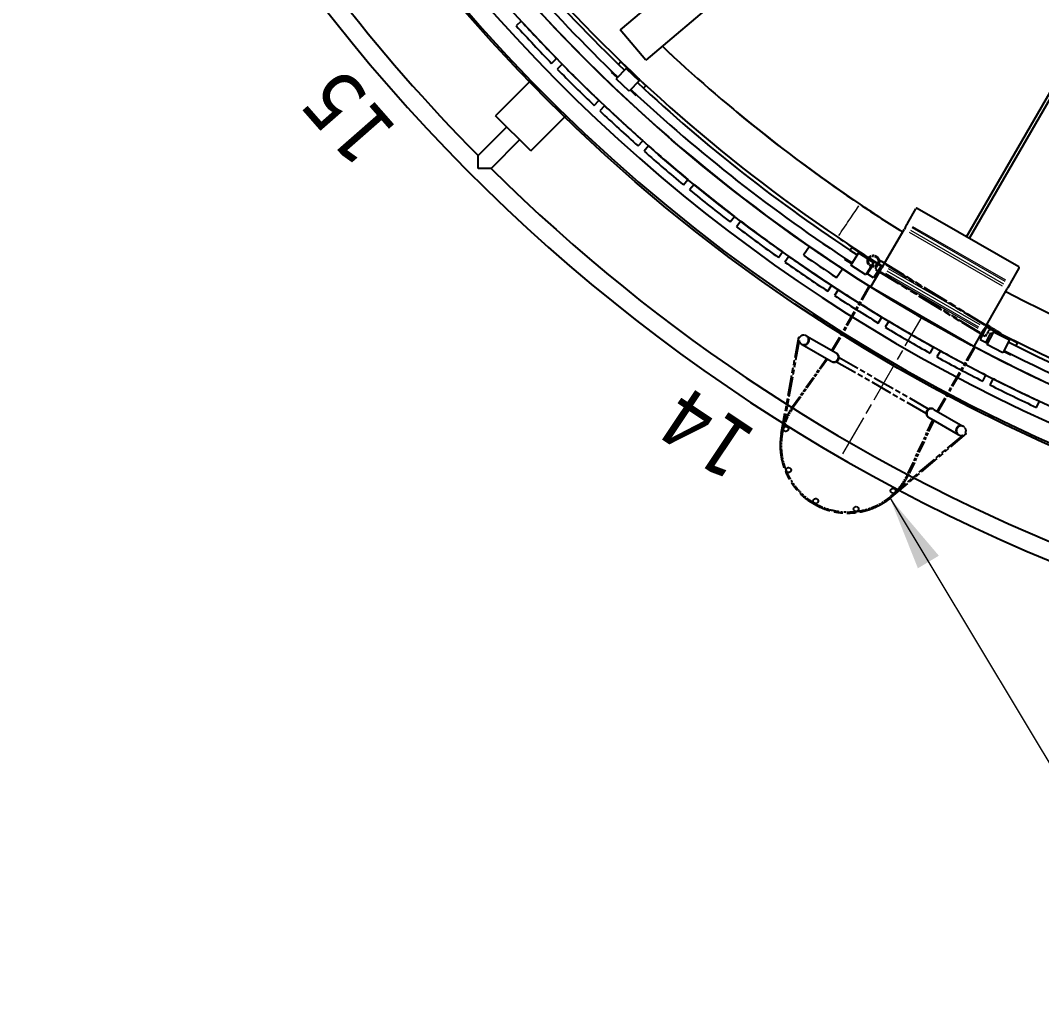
# Model space of a CAD drawing. Header units: millimetres. Extents: x 0 to 89100, y 0 to 63000.
# Drawn here: x 34267 to 39406, y 5330 to 10241 of the extents above; entities that cross this region are included whole.
import ezdxf

# ---------------------------------------------------------------- set-up
doc = ezdxf.new("R2010")
doc.units = ezdxf.units.MM
doc.header["$LTSCALE"] = 150
doc.linetypes.add('CHAIN', pattern=[0.3543, 0.2362, -0.0295, 0.0591, -0.0295])
doc.linetypes.add('DOUBLE_DASH_CHAIN', pattern=[1.2403, 0.6614, -0.0827, 0.1654, -0.0827, 0.1654, -0.0827])
doc.layers.add('4003-AREA-02.1_F-Foundation', color=7, linetype='Continuous', lineweight=25, true_color=0xadadad)
for name, color, linetype, lineweight in [('4003-AREA-02.1_T-Tank', 7, 'Continuous', 25), ('Centerline', 7, 'Continuous', 18), ('Reference', 7, 'DOUBLE_DASH_CHAIN', 25), ('Symbol', 7, 'Continuous', 18), ('Visible', 7, 'Continuous', 25), ('Visible Narrow', 7, 'Continuous', 18)]:
    doc.layers.add(name, color=color, linetype=linetype, lineweight=lineweight)
doc.styles.add('Text Style185', font='tahoma.ttf')
doc.styles.add('Title', font='arial.ttf')
doc.dimstyles.new('Default - Method 2a$7', dxfattribs={"dimscale": 150, "dimtxt": 3, "dimasz": 2.5, "dimexe": 3, "dimexo": 0.5, "dimgap": 0.7, "dimtad": 0, "dimtoh": 1, "dimdec": 1, "dimrnd": 1e-08, "dimtxsty": 'Title', "dimcen": 0.09, "dimdle": 10, "dimclrd": 256, "dimclre": 256, "dimclrt": 7, "dimazin": 2, "dimtfac": 0.833333, "dimtdec": 1, "dimtmove": 0, "dimatfit": 3, "dimfxl": 1, "dimtolj": 1, "dimlwd": -1, "dimlwe": -1, "dimarcsym": 0})

msp = doc.modelspace()

# ---------------------------------------------------------------- linework, layer by layer
at = {"layer": '4003-AREA-02.1_F-Foundation'}
msp.add_circle((42877.43, 15802.58), 8430, dxfattribs=at)
at = {"layer": '4003-AREA-02.1_T-Tank'}
msp.add_circle((42877.43, 15802.58), 8150, dxfattribs=at)
at = {"layer": 'Centerline', "linetype": 'CHAIN', "ltscale": 5.911523}
msp.add_line((38405.93, 8057.72), (38804.93, 8748.81), dxfattribs=at)
at = {"layer": 'Reference', "ltscale": 0.097243}
for p, q in [((38569.6, 8989.66), (38593.61, 9028.9)), ((39124.05, 8650.42), (39148.06, 8689.66))]:
    msp.add_line(p, q, dxfattribs=at)
at = {"layer": 'Reference', "ltscale": 1.366939}
for p, q in [((39147.4, 8692.41), (38596.36, 9029.56)), ((38570.26, 8986.91), (39121.3, 8649.76))]:
    msp.add_line(p, q, dxfattribs=at)
at = {"layer": 'Reference', "ltscale": 1.237853}
for p, q in [((38621.33, 9011.94), (39120.34, 8706.62)), ((39096.33, 8667.38), (38597.32, 8972.7))]:
    msp.add_line(p, q, dxfattribs=at)
at = {"layer": 'Reference', "ltscale": 0.795576}
for p, q in [((38350.7, 8578.05), (38538.7, 8903.67)), ((38354.16, 8576.05), (38542.16, 8901.67)), ((38880.7, 8272.05), (39068.7, 8597.67)), ((38884.17, 8270.05), (39072.17, 8595.67))]:
    msp.add_line(p, q, dxfattribs=at)
at = {"layer": 'Reference', "ltscale": 0.008365}
for p, q in [((38538.7, 8903.67), (38542.16, 8901.67)), ((39068.7, 8597.67), (39072.17, 8595.67))]:
    msp.add_line(p, q, dxfattribs=at)
at = {"layer": 'Reference', "ltscale": 0.010481}
for p, q in [((39127.43, 8704.63), (39130.04, 8708.89)), ((39200.29, 8660.05), (39202.9, 8664.32))]:
    msp.add_line(p, q, dxfattribs=at)
at = {"layer": 'Reference', "ltscale": 0.159484}
msp.add_line((39130.04, 8708.89), (39194.37, 8669.54), dxfattribs=at)
at = {"layer": 'Reference', "ltscale": 0.004132}
msp.add_line((39148.06, 8689.66), (39149.11, 8691.37), dxfattribs=at)
at = {"layer": 'Reference', "ltscale": 0.105708}
msp.add_line((39149.11, 8691.37), (39191.76, 8665.27), dxfattribs=at)
at = {"layer": 'Reference', "ltscale": 1.044815}
for p, q in [((38095.88, 8160.76), (38183.9, 8646.63)), ((39026.96, 8159.89), (38650.2, 7840.73))]:
    msp.add_line(p, q, dxfattribs=at)
at = {"layer": 'Reference', "ltscale": 0.011141}
for p, q in [((38183.9, 8646.63), (38188.5, 8643.98)), ((39022.36, 8162.55), (39026.96, 8159.89))]:
    msp.add_line(p, q, dxfattribs=at)
at = {"layer": 'Reference', "ltscale": 0.092235}
for p, q in [((38224.57, 8650.86), (38221.29, 8652.76)), ((38197.29, 8611.19), (38200.57, 8609.29)), ((38374.94, 8564.05), (38371.66, 8565.95)), ((38347.66, 8524.38), (38350.94, 8522.48)), ((38863.21, 8282.15), (38859.92, 8284.05)), ((38835.92, 8242.48), (38839.21, 8240.58)), ((39013.58, 8195.33), (39010.29, 8197.23)), ((38986.29, 8155.66), (38989.58, 8153.76))]:
    msp.add_line(p, q, dxfattribs=at)
at = {"layer": 'Reference', "ltscale": 2.069576}
for p, q in [((38224.57, 8650.86), (38371.66, 8565.95)), ((38200.57, 8609.29), (38347.66, 8524.38)), ((38863.21, 8282.15), (39010.29, 8197.23)), ((38839.21, 8240.58), (38986.29, 8155.66))]:
    msp.add_line(p, q, dxfattribs=at)
at = {"layer": 'Reference', "ltscale": 0.033141}
for p, q in [((39200.29, 8660.05), (39191.76, 8665.27)), ((39194.37, 8669.54), (39202.9, 8664.32))]:
    msp.add_line(p, q, dxfattribs=at)
at = {"layer": 'Reference', "ltscale": 0.009423}
msp.add_line((39194.24, 8669.32), (39191.89, 8665.48), dxfattribs=at)
at = {"layer": 'Reference', "ltscale": 1.006727}
for p, q in [((38185.61, 8628.03), (38100.8, 8159.87)), ((38646.97, 7844.54), (39010, 8152.07))]:
    msp.add_line(p, q, dxfattribs=at)
at = {"layer": 'Reference', "ltscale": 0.625979}
for p, q in [((38152.92, 8296.64), (38323.88, 8538.1)), ((38862.98, 8226.85), (38739.35, 7958.07))]:
    msp.add_line(p, q, dxfattribs=at)
at = {"layer": 'Reference', "ltscale": 0.62696}
for p, q in [((38328.23, 8535.59), (38157, 8293.75)), ((38734.81, 7960.16), (38858.63, 8229.37))]:
    msp.add_line(p, q, dxfattribs=at)
at = {"layer": 'Reference', "ltscale": 1.098238}
for p, q in [((38386.94, 8543.84), (38836.43, 8284.33)), ((38374.44, 8522.19), (38823.93, 8262.68))]:
    msp.add_line(p, q, dxfattribs=at)
at = {"layer": 'Reference', "ltscale": 0.392138}
msp.add_circle((38558.79, 9028.51), 29.5, dxfattribs=at)
at = {"layer": 'Reference', "ltscale": 0.325657}
msp.add_circle((38558.79, 9028.51), 24.5, dxfattribs=at)
at = {"layer": 'Reference', "ltscale": 0.166103}
for centre in [(38118.92, 8183.62), (38132.48, 7976.74), (38658.47, 7872.11), (38269.18, 7820.86), (38472.53, 7780.41)]:
    msp.add_circle(centre, 12.5, dxfattribs=at)
at = {"layer": 'Reference', "ltscale": 0.007984}
for centre, start, end in [((38595.31, 9027.85), 58.54009, 148.54009), ((38571.31, 8988.61), 148.54009, 238.54009), ((39146.36, 8690.7), 328.54009, 58.54009), ((39122.35, 8651.47), 238.54009, 328.54009)]:
    msp.add_arc(centre, 2, start, end, dxfattribs=at)
at = {"layer": 'Reference', "ltscale": 0.284029}
for centre, start, end in [((38209.29, 8631.98), 189.46263, 150), ((39001.58, 8174.55), 330, 290.53737)]:
    msp.add_arc(centre, 24, start, end, dxfattribs=at)
at = {"layer": 'Reference', "ltscale": 0.159455}
for centre, start, end in [((38362.94, 8543.26), 240, 60), ((38847.92, 8263.26), 60, 240)]:
    msp.add_arc(centre, 24, start, end, dxfattribs=at)
at = {"layer": 'Reference', "ltscale": 0.300147}
for start, end in [(144.7, 168.96438), (311.03562, 335.3)]:
    msp.add_arc((38430.43, 8100.15), 335.03, start, end, dxfattribs=at)
at = {"layer": 'Reference', "ltscale": 0.190339}
for start, end in [(144.7, 159.86397), (320.13603, 335.3)]:
    msp.add_arc((38430.43, 8100.15), 340.03, start, end, dxfattribs=at)
at = {"layer": 'Reference', "ltscale": 1.783981}
msp.add_arc((38430.43, 8100.15), 340.03, 168.97004, 311.02996, dxfattribs=at)
at = {"layer": 'Reference', "ltscale": 1.764704}
msp.add_arc((38430.43, 8100.15), 340, 169.73132, 310.26868, dxfattribs=at)
at = {"layer": 'Reference', "ltscale": 0.405343}
for start, end in [(169.73132, 202.5), (277.5, 310.26868)]:
    msp.add_arc((38430.43, 8100.15), 335, start, end, dxfattribs=at)
at = {"layer": 'Reference', "ltscale": 0.463883}
for start, end in [(202.5, 240), (240, 277.5)]:
    msp.add_arc((38430.43, 8100.15), 335, start, end, dxfattribs=at)
at = {"layer": 'Reference', "ltscale": 0.143499}
for centre, start_param, end_param in [((38212.57, 8630.08), 3.2986723, 6.1261057), ((38359.66, 8545.16), 3.2986723, 6.1261057), ((38851.21, 8261.36), 0.1570796, 2.984513), ((38998.29, 8176.45), 0.1570796, 2.984513)]:
    msp.add_ellipse(centre, major_axis=(12, 20.78), ratio=0.9848078, start_param=start_param, end_param=end_param, dxfattribs=at)
at = {"layer": 'Visible'}
for p, q in [((39028.02, 9151.21), (42654.59, 15432.61)), ((42668.44, 15424.61), (39041.88, 9143.21)), ((37666.21, 10516.06), (37285.34, 10192.56)), ((37795.68, 10363.62), (37414.82, 10040.13)), ((36787.03, 10237.56), (36761.13, 10214.01)), ((37414.82, 10040.13), (37285.34, 10192.56)), ((36940.13, 10024.21), (36965.15, 10048.68)), ((37288.22, 10031.5), (37276.61, 10019.25)), ((37288.22, 10031.5), (37322.33, 9999.17)), ((36993.12, 10020.08), (36968.09, 9995.61)), ((37243.38, 9984.19), (37240.07, 9980.7)), ((37240.07, 9980.7), (37269.82, 9952.49)), ((37315.26, 9998.98), (37265.05, 9946)), ((37315.26, 9998.98), (37380.59, 9937.07)), ((37318.89, 9995.54), (37322.33, 9999.17)), ((37321.07, 9993.48), (37322.45, 9994.93)), ((37328.86, 9992.98), (37322.33, 9999.17)), ((37326.8, 9990.8), (37322.45, 9994.93)), ((37326.8, 9990.8), (37371.8, 9948.16)), ((37329.65, 9993.81), (37328.86, 9992.98)), ((37373.86, 9950.33), (37328.86, 9992.98)), ((36835.86, 9937.79), (36658.43, 9760.36)), ((37330.37, 9884.09), (37265.05, 9946)), ((37269.82, 9952.49), (37270.55, 9951.8)), ((37380.59, 9937.07), (37330.37, 9884.09)), ((37371.8, 9948.16), (37376.16, 9944.03)), ((37373.86, 9950.33), (37374.68, 9951.19)), ((37373.86, 9950.33), (37380.4, 9944.14)), ((37374.78, 9942.58), (37376.16, 9944.03)), ((37376.96, 9940.51), (37380.4, 9944.14)), ((37414.51, 9911.81), (37380.4, 9944.14)), ((37335.87, 9889.9), (37336.6, 9889.21)), ((37366.36, 9861), (37336.6, 9889.21)), ((37414.51, 9911.81), (37402.9, 9899.56)), ((37153.86, 9812.43), (37177.98, 9837.79)), ((37369.67, 9864.5), (37366.36, 9861)), ((37206.97, 9810.23), (37182.85, 9784.87)), ((36835.2, 9583.58), (36658.43, 9760.36)), ((36835.2, 9583.58), (37012.64, 9761.01)), ((36714.29, 9704.5), (36570.12, 9560.33)), ((36779.34, 9639.44), (36635.18, 9495.28)), ((37375.14, 9608.55), (37398.32, 9634.77)), ((37428.29, 9608.28), (37405.11, 9582.06)), ((37603.68, 9412.84), (37625.9, 9439.89)), ((37656.81, 9414.5), (37634.59, 9387.46)), ((37839.18, 9225.56), (37860.4, 9253.4)), ((38730.91, 9218.6), (38773.51, 9292.38)), ((39291.3, 8999.21), (38780.34, 9294.21)), ((37892.21, 9229.15), (37870.99, 9201.31)), ((38720.13, 9199.92), (38713.55, 9188.53)), ((38720.13, 9199.92), (38727.62, 9212.9)), ((38727.62, 9212.9), (38730.91, 9218.6)), ((38608.45, 9006.49), (38713.55, 9188.53)), ((38237.45, 9102.36), (38207.81, 9058.41)), ((38452.04, 9097.32), (38442.9, 9083.13)), ((38452.04, 9097.32), (38491.55, 9071.85)), ((38081.32, 9046.95), (38101.51, 9075.54)), ((38134.18, 9052.47), (38113.99, 9023.88)), ((38484.64, 9070.36), (38445.09, 9009)), ((38484.64, 9070.36), (38560.28, 9021.6)), ((38488.84, 9067.65), (38491.55, 9071.85)), ((38491.36, 9066.03), (38492.44, 9067.71)), ((38499.11, 9066.98), (38491.55, 9071.85)), ((38497.49, 9064.46), (38492.44, 9067.71)), ((38497.49, 9064.46), (38549.6, 9030.87)), ((38500.38, 9068.95), (38499.11, 9066.98)), ((38551.22, 9033.39), (38499.11, 9066.98)), ((38416.73, 9042.53), (38414.12, 9038.48)), ((38414.12, 9038.48), (38448.58, 9016.27)), ((38520.73, 8960.24), (38445.09, 9009)), ((38448.58, 9016.27), (38449.42, 9015.73)), ((38560.28, 9021.6), (38520.73, 8960.24)), ((38557.75, 9008.72), (38531.84, 8967.96)), ((38549.6, 9030.87), (38554.64, 9027.62)), ((38551.22, 9033.39), (38552.53, 9035.41)), ((38551.22, 9033.39), (38558.79, 9028.51)), ((38553.56, 9025.94), (38554.64, 9027.62)), ((38556.08, 9024.31), (38558.79, 9028.51)), ((38598.29, 9003.05), (38558.79, 9028.51)), ((38598.29, 9003.05), (38560.37, 8944.21)), ((38594.38, 8982.12), (38601.87, 8995.1)), ((38608.45, 9006.49), (38601.87, 8995.1)), ((38373.62, 8946.58), (38403.26, 8990.52)), ((38525.07, 8966.97), (38525.91, 8966.42)), ((38560.37, 8944.21), (38525.91, 8966.42)), ((38548.49, 8902.64), (38591.09, 8976.42)), ((38591.09, 8976.42), (38594.38, 8982.12)), ((39250.53, 8918.6), (39293.13, 8992.38)), ((38329.79, 8877.26), (38348.93, 8906.56)), ((39061.28, 8600.81), (38550.32, 8895.81)), ((39239.74, 8899.92), (39233.17, 8888.53)), ((39239.74, 8899.92), (39247.24, 8912.9)), ((39247.24, 8912.9), (39250.53, 8918.6)), ((38382.42, 8884.68), (38363.27, 8855.38)), ((39128.07, 8706.49), (39233.17, 8888.53)), ((38584.25, 8716.7), (38602.32, 8746.67)), ((38795.51, 8748.48), (38798.01, 8752.81)), ((38811.86, 8744.81), (38809.36, 8740.48)), ((38636.58, 8726.03), (38618.51, 8696.05)), ((39128.43, 8696.98), (39096.44, 8634.71)), ((39113.99, 8682.12), (39121.49, 8695.1)), ((39128.07, 8706.49), (39121.49, 8695.1)), ((39128.43, 8696.98), (39170.23, 8675.49)), ((39068.11, 8602.64), (39110.71, 8676.42)), ((39096.44, 8634.71), (39132.9, 8615.98)), ((39110.71, 8676.42), (39113.99, 8682.12)), ((39149.19, 8667.01), (39126.83, 8624.2)), ((39163.5, 8673.33), (39130.14, 8608.4)), ((39163.5, 8673.33), (39243.55, 8632.2)), ((39167.95, 8671.05), (39170.23, 8675.49)), ((39178.24, 8671.38), (39170.23, 8675.49)), ((39170.62, 8669.68), (39171.53, 8671.46)), ((39176.87, 8668.71), (39171.53, 8671.46)), ((39176.87, 8668.71), (39232.01, 8640.38)), ((39179.61, 8674.05), (39178.24, 8671.38)), ((39233.39, 8643.04), (39178.24, 8671.38)), ((39179.61, 8674.05), (39179.61, 8674.05)), ((39232.01, 8640.38), (39237.35, 8637.63)), ((39233.39, 8643.04), (39234.76, 8645.71)), ((39233.39, 8643.04), (39241.39, 8638.93)), ((39234.78, 8645.76), (39234.76, 8645.71)), ((39236.44, 8635.86), (39237.35, 8637.63)), ((39239.1, 8634.48), (39241.39, 8638.93)), ((39283.19, 8617.45), (39241.39, 8638.93)), ((38844.38, 8565.48), (38861.34, 8596.09)), ((39210.19, 8567.27), (39130.14, 8608.4)), ((39132.9, 8615.98), (39133.79, 8615.52)), ((39243.55, 8632.2), (39210.19, 8567.27)), ((39283.19, 8617.45), (39275.48, 8602.44)), ((38896.33, 8576.71), (38879.37, 8546.09)), ((39213.84, 8574.38), (39214.73, 8573.93)), ((39251.2, 8555.19), (39214.73, 8573.93)), ((39253.4, 8559.47), (39251.2, 8555.19)), ((39109.82, 8423.81), (39125.67, 8455.02)), ((39161.33, 8436.91), (39145.49, 8405.7)), ((39380.24, 8291.87), (39394.94, 8323.63))]:
    msp.add_line(p, q, dxfattribs=at)
msp.add_circle((42877.43, 15802.58), 8250, dxfattribs=at)
for centre, radius, start, end in [((42877.43, 15802.58), 8420, 197.272232, 162.727768), ((42877.43, 15802.58), 8326.9, 263.582685, 162.528471), ((42877.43, 15802.58), 8966, 196.190456, 314.034915), ((42877.43, 15802.58), 8874, 196.362999, 224.702996), ((42877.43, 15802.58), 8326.9, 197.471529, 261.92634), ((42877.43, 15802.58), 8099.15, 216.19744, 226.219291), ((42877.43, 15802.58), 8050.85, 216.19935, 226.217382), ((42877.43, 15802.58), 8150, 220.056241, 237.919426), ((42877.43, 15802.58), 8250, 222.419084, 224.222211), ((42877.43, 15802.58), 8285, 222.418498, 224.222798), ((42877.43, 15802.58), 8285, 224.499422, 226.303723), ((42877.43, 15802.58), 8250, 224.500009, 226.303136), ((42877.43, 15802.58), 8050.85, 226.857891, 236.875922), ((42877.43, 15802.58), 8099.15, 226.855981, 236.877832), ((42877.43, 15802.58), 8285, 226.580347, 228.384648), ((42877.43, 15802.58), 8250, 226.580934, 228.384061), ((42877.43, 15802.58), 8285, 228.661272, 230.465573), ((42877.43, 15802.58), 8250, 228.661859, 230.464986), ((42877.43, 15802.58), 8874, 225.297004, 314.029925), ((42877.43, 15802.58), 8250, 230.742784, 232.545911), ((42877.43, 15802.58), 8285, 230.742197, 232.546497), ((38777.84, 9289.88), 5, 60, 150), ((42877.43, 15802.58), 8285, 232.823122, 234.627422), ((42877.43, 15802.58), 8250, 232.823709, 234.626835), ((42877.43, 15802.58), 8150, 235.296967, 236.703033), ((42877.43, 15802.58), 8250, 234.904633, 236.70776), ((42877.43, 15802.58), 8203, 235.301509, 236.698491), ((42877.43, 15802.58), 8285, 234.904047, 236.708347), ((42877.43, 15802.58), 8050.85, 237.516432, 237.550952), ((39288.8, 8994.88), 5, 330, 60), ((42877.43, 15802.58), 8099.15, 237.514522, 237.550952), ((38552.82, 8900.14), 5, 150, 240), ((42877.43, 15802.58), 8150, 237.992126, 239.943759), ((42877.43, 15802.58), 8285, 236.984972, 238.789272), ((42877.43, 15802.58), 8250, 236.985558, 238.788685), ((42877.43, 15802.58), 8150, 239.943759, 240.056241), ((42877.43, 15802.58), 8150, 240.056241, 242.007874), ((42877.43, 15802.58), 8285, 239.065896, 240.870197), ((42877.43, 15802.58), 8250, 239.066483, 240.86961), ((42877.43, 15802.58), 8050.85, 242.41357, 242.483568), ((39063.78, 8605.14), 5, 240, 330), ((42877.43, 15802.58), 8150, 242.095945, 259.943759), ((42877.43, 15802.58), 8099.15, 242.41357, 242.485478), ((42877.43, 15802.58), 8050.85, 243.124078, 255.802614), ((42877.43, 15802.58), 8285, 241.146821, 242.951122), ((42877.43, 15802.58), 8250, 241.147408, 242.950535), ((42877.43, 15802.58), 8099.15, 243.122168, 255.804524), ((42877.43, 15802.58), 8250, 243.228333, 245.03146), ((42877.43, 15802.58), 8285, 243.227746, 245.032047)]:
    msp.add_arc(centre, radius, start, end, dxfattribs=at)
for centre, major_axis, ratio, start_param, end_param in [((42875.23, 15810.76), (-7760.56, -2090.4), 0.9999162, 0.8223296, 2.4412936), ((42870.1, 15803.76), (1274.5, 7926.4), 0.9999988, 2.1759087, 2.7074558), ((42875.23, 15810.75), (-7567.45, -2038.39), 0.9999162, 0.8233045, 2.4133827), ((42870.09, 15803.76), (1242.75, 7728.95), 0.9999988, 2.544602, 2.7074568), ((42870.17, 15803.75), (1242.66, 7728.43), 0.9999988, 2.6080261, 2.7074189), ((42875.23, 15810.75), (-7567.45, -2038.39), 0.9999162, 0.7141135, 0.7467244), ((42875.05, 15811.42), (-7567.34, -2038.36), 0.9999162, 0.7141514, 0.7282839), ((42875.23, 15810.76), (-7760.56, -2090.4), 0.9999162, 0.7141145, 0.7476559)]:
    msp.add_ellipse(centre, major_axis=major_axis, ratio=ratio, start_param=start_param, end_param=end_param, dxfattribs=at)
for points, knots in [([(36570.04, 9495.19), (36570.04, 9495.21), (36570.04, 9495.22), (36570.04, 9502.17), (36570.04, 9509.14), (36570.05, 9522.3), (36570.06, 9528.6), (36570.08, 9540.23), (36570.09, 9545.65), (36570.11, 9553.36), (36570.11, 9556.08), (36570.12, 9559.48), (36570.12, 9560.33), (36570.12, 9560.33)], [-20.7358766, -20.7358766, -20.7358766, -20.7358766, -20.7306382, -20.7306382, -18.1911006, -18.1911006, -15.7722025, -15.7722025, -13.3491275, -13.3491275, -11.5350859, -11.5350859, -9.9519301, -9.9519301, -9.9519301, -9.9519301]), ([(36635.18, 9495.28), (36635.18, 9495.28), (36634.33, 9495.27), (36630.91, 9495.27), (36628.18, 9495.26), (36620.46, 9495.24), (36615.03, 9495.23), (36603.39, 9495.21), (36597.11, 9495.21), (36583.97, 9495.19), (36577, 9495.19), (36570.07, 9495.19), (36570.05, 9495.19), (36570.04, 9495.19)], [-8.8260277, -8.8260277, -8.8260277, -8.8260277, -7.5261885, -7.5261885, -6.0399077, -6.0399077, -4.0540411, -4.0540411, -2.0761884, -2.0761884, 0, 0, 0.0042895, 0.0042895, 0.0042895, 0.0042895])]:
    msp.add_open_spline(points, degree=3, knots=knots, dxfattribs=at)
at = {"layer": 'Visible Narrow'}
for p, q in [((37328.76, 9992.87), (37326.9, 9990.91)), ((37371.9, 9948.27), (37373.76, 9950.23)), ((38491.64, 9314.56), (38491.76, 9315.09)), ((38756.89, 9203.6), (39224.55, 8933.6)), ((38739.53, 9173.53), (39207.18, 8903.53)), ((38746.11, 9184.92), (39213.76, 8914.92)), ((38753.6, 9197.9), (39221.26, 8927.9)), ((38499.03, 9066.85), (38497.57, 9064.58)), ((38549.68, 9030.99), (38551.14, 9033.26)), ((38617.07, 8961.42), (39084.73, 8691.42)), ((38620.36, 8967.12), (39088.01, 8697.12)), ((38627.85, 8980.1), (39095.51, 8710.1)), ((38634.43, 8991.49), (39102.09, 8721.49)), ((39178.17, 8671.25), (39176.94, 8668.85)), ((39232.08, 8640.51), (39233.32, 8642.91))]:
    msp.add_line(p, q, dxfattribs=at)
for points in [[(37497.87, 10110.67), (37618.16, 9997.16), (37742.1, 9887.41), (37869.51, 9781.61)], [(38584.01, 9253.83), (38624.46, 9227.37), (38665.15, 9201.28), (38706.07, 9175.57)]]:
    msp.add_open_spline(points, degree=3, dxfattribs=at)
for points, knots in [([(38385.36, 9157.04), (38402.29, 9182.12), (38419.22, 9207.21), (38452.77, 9256.93), (38469.41, 9281.59), (38486.04, 9306.24)], [-18.995503, -18.995503, -18.995503, -18.995503, -9.9197255, -9.9197255, -0.9997633, -0.9997633, -0.9997633, -0.9997633]), ([(39225.96, 8876.05), (39579.56, 8689.99), (39947.08, 8531.13), (40712.29, 8267.82), (41108.46, 8165.39), (41510.14, 8094.33)], [47.9643032, 47.9643032, 47.9643032, 47.9643032, 167.9730102, 167.9730102, 290.7406394, 290.7406394, 290.7406394, 290.7406394])]:
    msp.add_open_spline(points, degree=3, knots=knots, dxfattribs=at)

# ---------------------------------------------------------------- texts
at = {"layer": 'Symbol', "color": 7, "char_height": 300, "attachment_point": 7, "style": 'Text Style185'}
for s, insert, rotation in [('15', (36180.57, 9688.4), 131.25693), ('14', (37989.8, 8160.62), 146.25944)]:
    msp.add_mtext(s, dxfattribs=dict(at, insert=insert, rotation=rotation))

# ---------------------------------------------------------------- leaders
at = {"layer": 'Symbol', "annotation_type": 0, "has_hookline": 1, "hookline_direction": 0, "text_width": 1920.02}
msp.add_leader([(38643.17, 7834.93), (40899.84, 4076.26), (41274.84, 4076.26)], dimstyle='Default - Method 2a$7', override={"dimgap": 0, "dimtad": 1}, dxfattribs=at)

doc.saveas('drawing.dxf')
